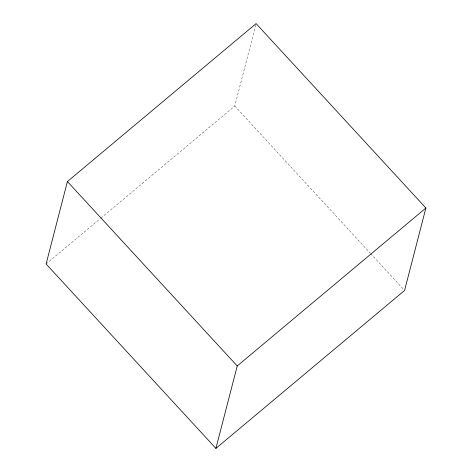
<?xml version="1.0" encoding="UTF-8"?>
<svg xmlns="http://www.w3.org/2000/svg" width="472" height="472" viewBox="0 0 472 472"><rect width="100%" height="100%" fill="white"/><g stroke="black" fill="none" stroke-linecap="round" stroke-linejoin="round"><path stroke-width="0.35" stroke-dasharray="2.36 1.77" d="M100.896 218.111L234.767 106.035L255.718 25.022M46.103 263.984L100.329 218.583M234.767 106.035L370.119 253.022M370.614 253.564L403.578 289.365"/><path stroke-width="0.71" d="M67.419 181.549L46.103 263.984L215.916 448.4L404.581 290.451L425.897 208.016L256.084 23.6L67.419 181.549L237.233 365.965L215.916 448.4M237.233 365.965L425.897 208.016"/></g></svg>
